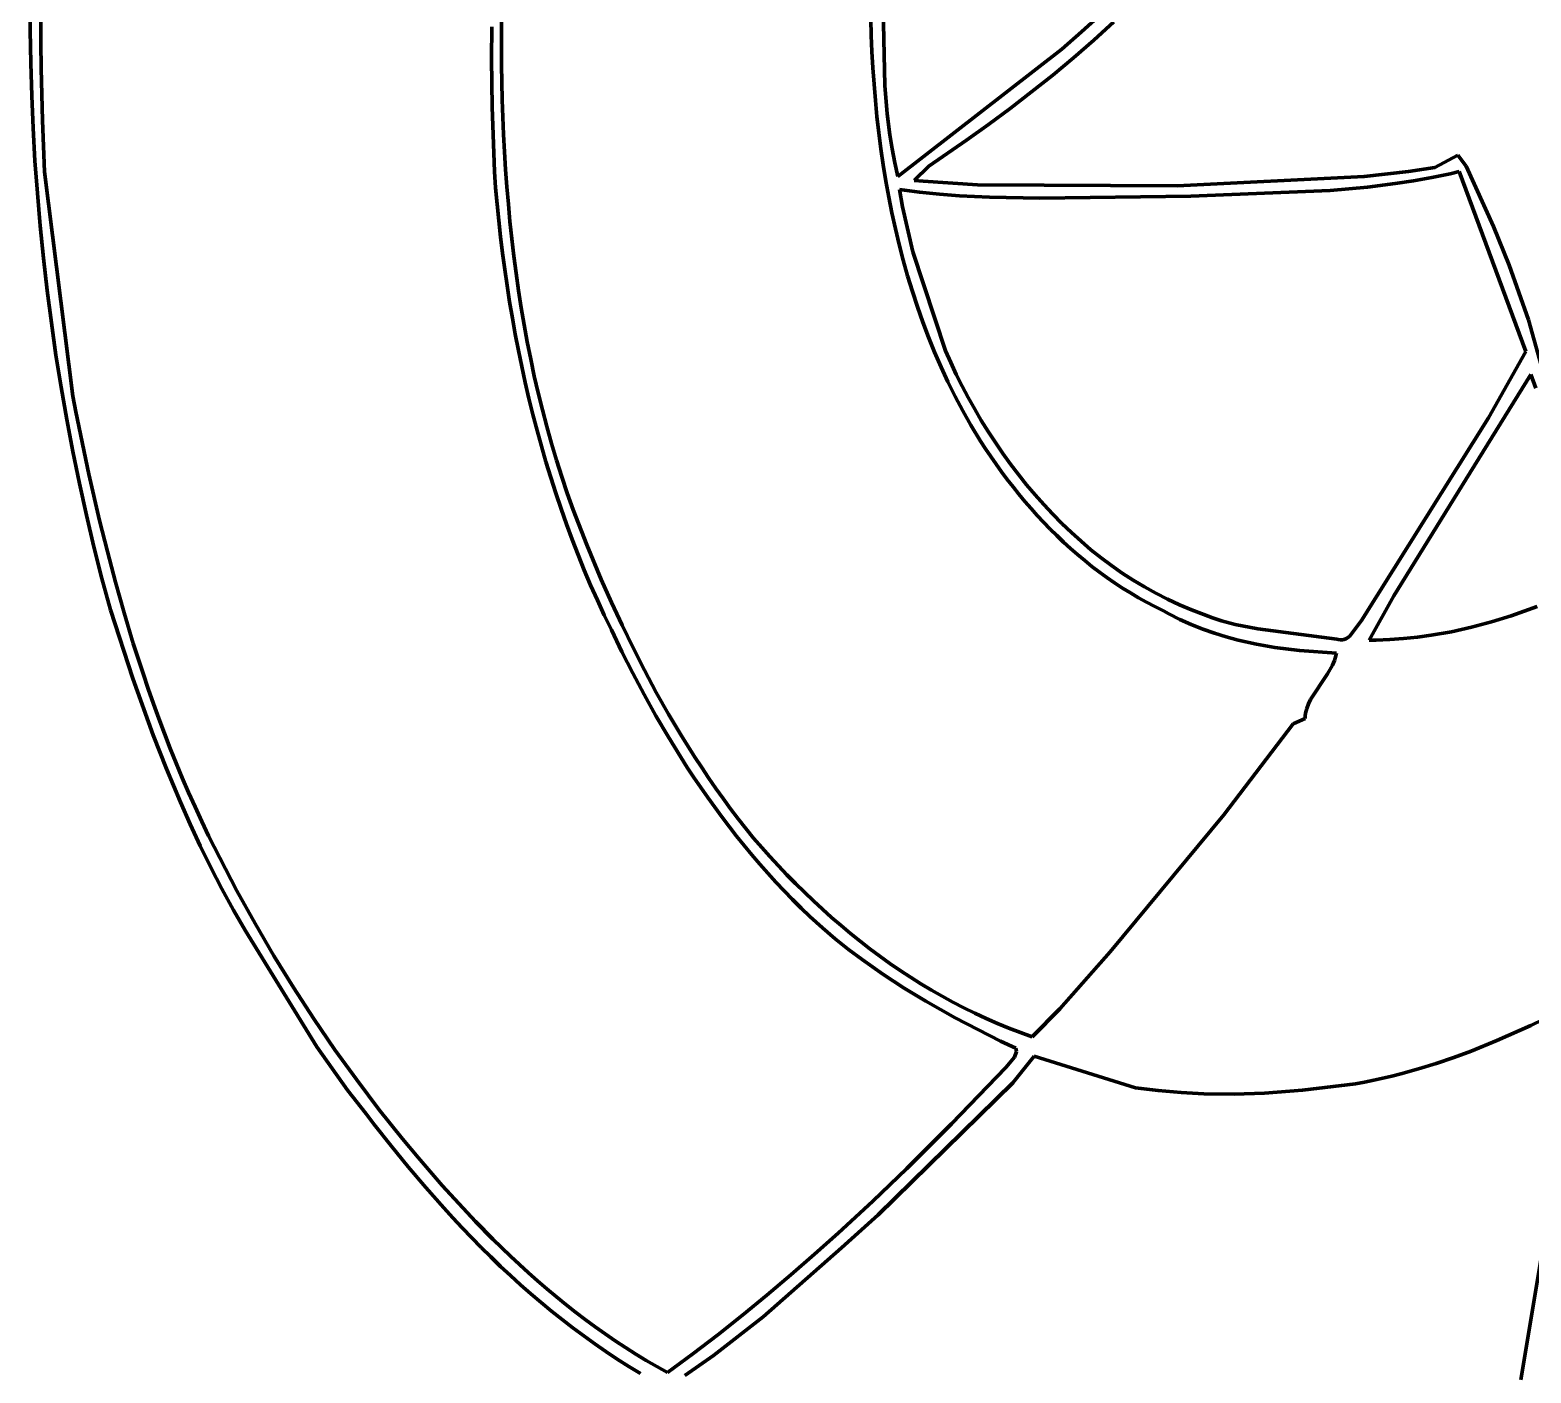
# Model space of a CAD drawing. Header units: millimetres. Extents: x 0 to 15.3, y 0 to 17.7.
# Drawn here: x 8.958 to 12.102, y 1.749 to 4.561 of the extents above; entities that cross this region are included whole.
import ezdxf

# ---------------------------------------------------------------- set-up
doc = ezdxf.new("R2010")
doc.units = ezdxf.units.MM
doc.layers.add('color#0a0a0aff', color=7, linetype='CONTINUOUS', lineweight=100)
doc.layers.add('color#ffffffff', color=7, linetype='CONTINUOUS', lineweight=100)

msp = doc.modelspace()

# ---------------------------------------------------------------- linework, layer by layer
at = {"layer": 'color#0a0a0aff'}
for p, q in [((10.7437, 4.6814), (10.7483, 4.4441)), ((8.9583, 4.5595), (8.9581, 4.6278)), ((9.9456, 4.5967), (9.9454, 4.5603)), ((11.1608, 4.5568), (11.2016, 4.5938)), ((8.9595, 4.4913), (8.9583, 4.5595)), ((8.9805, 4.5881), (8.9808, 4.5339)), ((9.9248, 4.5), (9.9251, 4.5675)), ((9.9454, 4.5603), (9.9458, 4.4875)), ((10.7202, 4.5493), (10.7191, 4.5833)), ((11.2282, 4.5775), (11.1862, 4.5396)), ((8.9808, 4.5339), (8.9816, 4.4798)), ((10.7216, 4.5153), (10.7202, 4.5493)), ((11.1193, 4.5205), (11.1608, 4.5568)), ((11.1862, 4.5396), (11.1435, 4.5025)), ((9.9262, 4.3989), (9.9248, 4.5)), ((10.7235, 4.4813), (10.7216, 4.5153)), ((10.7761, 4.2536), (11.1193, 4.5205)), ((11.1435, 4.5025), (11.1001, 4.4663)), ((8.9616, 4.4231), (8.9595, 4.4913)), ((8.9816, 4.4798), (8.9828, 4.4256)), ((9.9458, 4.4875), (9.9473, 4.4146)), ((10.7259, 4.4473), (10.7235, 4.4813)), ((11.1001, 4.4663), (11.0559, 4.4309)), ((10.7287, 4.4133), (10.7259, 4.4473)), ((10.7483, 4.4441), (10.7532, 4.385)), ((8.9646, 4.3549), (8.9616, 4.4231)), ((8.9828, 4.4256), (8.9844, 4.3715)), ((9.9473, 4.4146), (9.9485, 4.3782)), ((10.7321, 4.3794), (10.7287, 4.4133)), ((11.0559, 4.4309), (11.0112, 4.3963)), ((8.9844, 4.3715), (8.9864, 4.3174)), ((9.9307, 4.2643), (9.9262, 4.3989)), ((9.9485, 4.3782), (9.9501, 4.3417)), ((10.7359, 4.3455), (10.7321, 4.3794)), ((10.7532, 4.385), (10.7588, 4.3409)), ((11.0112, 4.3963), (10.9657, 4.3627)), ((8.9685, 4.2868), (8.9646, 4.3549)), ((9.9501, 4.3417), (9.952, 4.3053)), ((10.7403, 4.3117), (10.7359, 4.3455)), ((10.7588, 4.3409), (10.7636, 4.3117)), ((10.9657, 4.3627), (10.9196, 4.3299)), ((8.9864, 4.3174), (8.9888, 4.2634)), ((10.7452, 4.278), (10.7403, 4.3117)), ((10.7636, 4.3117), (10.7693, 4.2826)), ((10.9196, 4.3299), (10.8408, 4.2756)), ((8.9735, 4.2187), (8.9685, 4.2868)), ((9.952, 4.3053), (9.9543, 4.2689)), ((10.7507, 4.2444), (10.7452, 4.278)), ((10.7693, 4.2826), (10.7761, 4.2536)), ((10.8408, 4.2756), (10.81, 4.2457)), ((11.9006, 4.2726), (11.9489, 4.2989)), ((11.9489, 4.2989), (11.966, 4.2755)), ((8.9888, 4.2634), (9.0475, 3.7938)), ((9.9334, 4.2302), (9.9307, 4.2643)), ((9.9543, 4.2689), (9.9569, 4.2325)), ((10.7568, 4.2109), (10.7507, 4.2444)), ((10.81, 4.2457), (10.8289, 4.2439)), ((11.3607, 4.2345), (11.7523, 4.2542)), ((11.7523, 4.2542), (11.8451, 4.2644)), ((11.8558, 4.245), (11.8173, 4.2391)), ((11.8451, 4.2644), (11.9006, 4.2726)), ((11.8942, 4.2519), (11.8558, 4.245)), ((11.9324, 4.2597), (11.8942, 4.2519)), ((11.9514, 4.2641), (11.9324, 4.2597)), ((12.0911, 3.8873), (11.9514, 4.2641)), ((11.966, 4.2755), (12.0236, 4.1492)), ((8.9793, 4.1507), (8.9735, 4.2187)), ((9.9365, 4.196), (9.9334, 4.2302)), ((9.9569, 4.2325), (9.96, 4.1961)), ((10.8213, 4.2211), (10.7794, 4.2265)), ((10.7794, 4.2265), (10.7856, 4.1907)), ((10.8631, 4.2168), (10.8213, 4.2211)), ((10.8289, 4.2439), (10.9427, 4.2363)), ((10.9051, 4.2136), (10.8631, 4.2168)), ((10.9681, 4.2104), (10.9051, 4.2136)), ((10.9427, 4.2363), (11.3607, 4.2345)), ((11.6816, 4.2247), (11.3894, 4.2124)), ((11.7593, 4.2319), (11.6816, 4.2247)), ((11.8173, 4.2391), (11.7593, 4.2319)), ((9.9399, 4.1618), (9.9365, 4.196)), ((9.96, 4.1961), (9.9634, 4.1598)), ((10.7634, 4.1776), (10.7568, 4.2109)), ((10.7856, 4.1907), (10.8071, 4.0962)), ((11.0734, 4.2086), (10.9681, 4.2104)), ((11.3894, 4.2124), (11.0734, 4.2086)), ((8.9862, 4.0829), (8.9793, 4.1507)), ((9.9437, 4.1277), (9.9399, 4.1618)), ((9.9634, 4.1598), (9.9672, 4.1236)), ((10.7707, 4.1444), (10.7634, 4.1776)), ((9.9479, 4.0935), (9.9437, 4.1277)), ((9.9672, 4.1236), (9.9715, 4.0874)), ((10.7786, 4.1114), (10.7707, 4.1444)), ((12.0236, 4.1492), (12.0562, 4.0684)), ((9.9524, 4.0595), (9.9479, 4.0935)), ((9.9715, 4.0874), (9.9762, 4.0512)), ((10.7871, 4.0785), (10.7786, 4.1114)), ((10.8071, 4.0962), (10.8754, 3.8891)), ((8.994, 4.0151), (8.9862, 4.0829)), ((9.9574, 4.0254), (9.9524, 4.0595)), ((10.7963, 4.0459), (10.7871, 4.0785)), ((12.0562, 4.0684), (12.0966, 3.9535)), ((9.9627, 3.9914), (9.9574, 4.0254)), ((9.9762, 4.0512), (9.9814, 4.0152)), ((10.8062, 4.0134), (10.7963, 4.0459)), ((9.0028, 3.9474), (8.994, 4.0151)), ((9.9814, 4.0152), (9.987, 3.9792)), ((10.8168, 3.9812), (10.8062, 4.0134)), ((9.9684, 3.9575), (9.9627, 3.9914)), ((9.987, 3.9792), (9.9931, 3.9433)), ((10.8281, 3.9492), (10.8168, 3.9812)), ((9.0125, 3.8799), (9.0028, 3.9474)), ((9.9745, 3.9237), (9.9684, 3.9575)), ((9.9931, 3.9433), (9.9997, 3.9075)), ((10.8401, 3.9175), (10.8281, 3.9492)), ((12.0966, 3.9535), (12.1765, 3.6687)), ((9.9811, 3.8899), (9.9745, 3.9237)), ((9.9997, 3.9075), (10.0068, 3.8718)), ((10.8528, 3.8861), (10.8401, 3.9175)), ((9.0233, 3.8126), (9.0125, 3.8799)), ((9.988, 3.8562), (9.9811, 3.8899)), ((10.0068, 3.8718), (10.0144, 3.8362)), ((10.8664, 3.8549), (10.8528, 3.8861)), ((10.8754, 3.8891), (10.8866, 3.8643)), ((12.0129, 3.7485), (12.0911, 3.8873)), ((9.9954, 3.8227), (9.988, 3.8562)), ((10.0144, 3.8362), (10.0226, 3.8008)), ((10.8807, 3.824), (10.8664, 3.8549)), ((10.8866, 3.8643), (10.8983, 3.8397)), ((10.8983, 3.8397), (10.9105, 3.8153)), ((12.1013, 3.8391), (11.8144, 3.3761)), ((12.1122, 3.8111), (12.1013, 3.8391)), ((9.035, 3.7454), (9.0233, 3.8126)), ((10.0032, 3.7892), (9.9954, 3.8227)), ((10.8958, 3.7935), (10.8807, 3.824)), ((10.9105, 3.8153), (10.9234, 3.7911)), ((9.0475, 3.7938), (9.054, 3.7611)), ((10.0114, 3.7558), (10.0032, 3.7892)), ((10.0226, 3.8008), (10.0313, 3.7654)), ((10.9117, 3.7632), (10.8958, 3.7935)), ((10.9234, 3.7911), (10.9367, 3.7671)), ((9.0477, 3.6783), (9.035, 3.7454)), ((9.054, 3.7611), (9.0815, 3.6308)), ((10.0201, 3.7225), (10.0114, 3.7558)), ((10.0313, 3.7654), (10.0406, 3.7302)), ((10.9284, 3.7334), (10.9117, 3.7632)), ((10.9367, 3.7671), (10.9506, 3.7434)), ((10.9506, 3.7434), (10.9651, 3.72)), ((11.7466, 3.3241), (12.0129, 3.7485)), ((10.0292, 3.6894), (10.0201, 3.7225)), ((10.0406, 3.7302), (10.0504, 3.6951)), ((10.9489, 3.7001), (10.9284, 3.7334)), ((10.9651, 3.72), (10.9801, 3.697)), ((9.0615, 3.6115), (9.0477, 3.6783)), ((10.0388, 3.6564), (10.0292, 3.6894)), ((10.0504, 3.6951), (10.0608, 3.6602)), ((10.9596, 3.6837), (10.9489, 3.7001)), ((10.9705, 3.6675), (10.9596, 3.6837)), ((10.9801, 3.697), (10.9956, 3.6743)), ((10.0488, 3.6236), (10.0388, 3.6564)), ((10.0608, 3.6602), (10.0718, 3.6254)), ((10.9817, 3.6514), (10.9705, 3.6675)), ((10.9932, 3.6354), (10.9817, 3.6514)), ((10.9956, 3.6743), (11.0117, 3.6519)), ((11.0117, 3.6519), (11.0283, 3.63)), ((9.0815, 3.6308), (9.104, 3.5334)), ((10.0593, 3.5909), (10.0488, 3.6236)), ((10.0718, 3.6254), (10.0835, 3.5908)), ((11.0049, 3.6197), (10.9932, 3.6354)), ((11.017, 3.6042), (11.0049, 3.6197)), ((11.0283, 3.63), (11.0455, 3.6085)), ((9.0762, 3.5449), (9.0615, 3.6115)), ((10.0703, 3.5583), (10.0593, 3.5909)), ((10.0835, 3.5908), (10.0957, 3.5564)), ((11.0293, 3.5889), (11.017, 3.6042)), ((11.0418, 3.5738), (11.0293, 3.5889)), ((11.0455, 3.6085), (11.0632, 3.5875)), ((11.0632, 3.5875), (11.0814, 3.5669)), ((10.0817, 3.526), (10.0703, 3.5583)), ((10.0957, 3.5564), (10.1244, 3.483)), ((11.0547, 3.5589), (11.0418, 3.5738)), ((11.0678, 3.5443), (11.0547, 3.5589)), ((11.0814, 3.5669), (11.1001, 3.5469)), ((9.092, 3.4785), (9.0762, 3.5449)), ((9.104, 3.5334), (9.1201, 3.4688)), ((10.0937, 3.4938), (10.0817, 3.526)), ((11.0812, 3.53), (11.0678, 3.5443)), ((11.0948, 3.5159), (11.0812, 3.53)), ((11.1001, 3.5469), (11.1194, 3.5274)), ((11.1194, 3.5274), (11.1392, 3.5086)), ((10.1061, 3.4617), (10.0937, 3.4938)), ((11.1087, 3.5021), (11.0948, 3.5159)), ((11.1229, 3.4886), (11.1087, 3.5021)), ((11.1392, 3.5086), (11.1595, 3.4903)), ((11.1595, 3.4903), (11.1803, 3.4726)), ((9.1088, 3.4123), (9.092, 3.4785)), ((9.1201, 3.4688), (9.1372, 3.4043)), ((10.119, 3.4299), (10.1061, 3.4617)), ((10.1244, 3.483), (10.1547, 3.4102)), ((11.1374, 3.4754), (11.1229, 3.4886)), ((11.1521, 3.4625), (11.1374, 3.4754)), ((11.1671, 3.4499), (11.1521, 3.4625)), ((11.1803, 3.4726), (11.2017, 3.4556)), ((10.1324, 3.3983), (10.119, 3.4299)), ((11.1824, 3.4377), (11.1671, 3.4499)), ((11.1979, 3.4258), (11.1824, 3.4377)), ((11.2017, 3.4556), (11.2235, 3.4393)), ((11.2235, 3.4393), (11.2459, 3.4237)), ((9.1266, 3.3464), (9.1088, 3.4123)), ((9.1372, 3.4043), (9.1553, 3.3402)), ((10.1464, 3.3669), (10.1324, 3.3983)), ((10.1547, 3.4102), (10.176, 3.3621)), ((11.2137, 3.4143), (11.1979, 3.4258)), ((11.2298, 3.4032), (11.2137, 3.4143)), ((11.2462, 3.3924), (11.2298, 3.4032)), ((11.2459, 3.4237), (11.2688, 3.4088)), ((11.2688, 3.4088), (11.2922, 3.3948)), ((10.1608, 3.3356), (10.1464, 3.3669)), ((11.2628, 3.3821), (11.2462, 3.3924)), ((11.2797, 3.3721), (11.2628, 3.3821)), ((11.2968, 3.3626), (11.2797, 3.3721)), ((11.2922, 3.3948), (11.3161, 3.3815)), ((11.3161, 3.3815), (11.3405, 3.369)), ((11.3405, 3.369), (11.3654, 3.3574)), ((11.8144, 3.3761), (11.7631, 3.2831)), ((9.1737, 3.2028), (9.1266, 3.3464)), ((9.1553, 3.3402), (9.1745, 3.2765)), ((10.1758, 3.3047), (10.1608, 3.3356)), ((10.176, 3.3621), (10.1981, 3.3144)), ((11.3142, 3.3535), (11.2968, 3.3626)), ((11.3319, 3.3448), (11.3142, 3.3535)), ((11.3433, 3.3385), (11.3319, 3.3448)), ((11.3665, 3.3267), (11.3433, 3.3385)), ((11.3654, 3.3574), (11.3907, 3.3467)), ((11.3907, 3.3467), (11.4166, 3.3369)), ((11.4166, 3.3369), (11.435, 3.3297)), ((12.0193, 3.3214), (12.0607, 3.3341)), ((12.0607, 3.3341), (12.1151, 3.3536)), ((10.1977, 3.2591), (10.1758, 3.3047)), ((10.1981, 3.3144), (10.2211, 3.267)), ((11.3902, 3.3159), (11.3665, 3.3267)), ((11.4143, 3.3063), (11.3902, 3.3159)), ((11.4387, 3.2977), (11.4143, 3.3063)), ((11.435, 3.3297), (11.4536, 3.3235)), ((11.4536, 3.3235), (11.482, 3.3159)), ((11.482, 3.3159), (11.5299, 3.3068)), ((11.5299, 3.3068), (11.6953, 3.2855)), ((11.7218, 3.2912), (11.7466, 3.3241)), ((11.9352, 3.3009), (11.9774, 3.3103)), ((11.9774, 3.3103), (12.0193, 3.3214)), ((9.1745, 3.2765), (9.1845, 3.2447)), ((11.4635, 3.29), (11.4387, 3.2977)), ((11.4886, 3.2832), (11.4635, 3.29)), ((11.5267, 3.2747), (11.4886, 3.2832)), ((11.5652, 3.2679), (11.5267, 3.2747)), ((11.6953, 3.2855), (11.698, 3.2847)), ((11.698, 3.2847), (11.7031, 3.284)), ((11.7031, 3.284), (11.7078, 3.2842)), ((11.7078, 3.2842), (11.7142, 3.2862)), ((11.7142, 3.2862), (11.7218, 3.2912)), ((11.7631, 3.2831), (11.7776, 3.2833)), ((11.7776, 3.2833), (11.8064, 3.2844)), ((11.8064, 3.2844), (11.8352, 3.2865)), ((11.8352, 3.2865), (11.864, 3.2895)), ((11.864, 3.2895), (11.8925, 3.2934)), ((11.8925, 3.2934), (11.9352, 3.3009)), ((9.1845, 3.2447), (9.1949, 3.2131)), ((10.2205, 3.214), (10.1977, 3.2591)), ((10.2211, 3.267), (10.245, 3.2202)), ((11.6169, 3.2613), (11.5652, 3.2679)), ((11.6945, 3.2559), (11.6169, 3.2613)), ((11.686, 3.2308), (11.6902, 3.2405)), ((11.6902, 3.2405), (11.6934, 3.2507)), ((11.6934, 3.2507), (11.6945, 3.2559)), ((9.1949, 3.2131), (9.2056, 3.1816)), ((10.2442, 3.1693), (10.2205, 3.214)), ((10.245, 3.2202), (10.2698, 3.1739)), ((11.6401, 3.1593), (11.6755, 3.2124)), ((11.6755, 3.2124), (11.686, 3.2308)), ((9.2164, 3.0842), (9.1737, 3.2028)), ((9.2056, 3.1816), (9.2166, 3.1502)), ((9.2166, 3.1502), (9.2279, 3.1189)), ((10.2688, 3.125), (10.2442, 3.1693)), ((10.2698, 3.1739), (10.2957, 3.1281)), ((11.6322, 3.1402), (11.6357, 3.1499)), ((11.6357, 3.1499), (11.6401, 3.1593)), ((9.2279, 3.1189), (9.2396, 3.0878)), ((10.2945, 3.0813), (10.2688, 3.125)), ((10.2957, 3.1281), (10.3226, 3.083)), ((11.6036, 3.1081), (11.6288, 3.1195)), ((11.6288, 3.1195), (11.6291, 3.1248)), ((11.6291, 3.1248), (11.6298, 3.1301)), ((11.6298, 3.1301), (11.6309, 3.1352)), ((11.6309, 3.1352), (11.6322, 3.1402)), ((9.2439, 3.0138), (9.2164, 3.0842)), ((9.2396, 3.0878), (9.2517, 3.0567)), ((10.3211, 3.0382), (10.2945, 3.0813)), ((10.3226, 3.083), (10.3364, 3.0606)), ((11.4583, 2.9177), (11.6036, 3.1081)), ((9.2517, 3.0567), (9.2641, 3.0259)), ((10.3364, 3.0606), (10.3505, 3.0385)), ((9.2641, 3.0259), (9.2769, 2.9951)), ((10.3348, 3.0169), (10.3211, 3.0382)), ((10.3505, 3.0385), (10.3649, 3.0165)), ((9.273, 2.9441), (9.2439, 3.0138)), ((9.2769, 2.9951), (9.2901, 2.9646)), ((10.3488, 2.9957), (10.3348, 3.0169)), ((10.363, 2.9748), (10.3488, 2.9957)), ((10.3649, 3.0165), (10.3795, 2.9947)), ((10.3795, 2.9947), (10.3945, 2.973)), ((9.2901, 2.9646), (9.3037, 2.9341)), ((10.3775, 2.954), (10.363, 2.9748)), ((10.3945, 2.973), (10.4097, 2.9516)), ((9.2935, 2.8981), (9.273, 2.9441)), ((9.3037, 2.9341), (9.3177, 2.9039)), ((10.3922, 2.9335), (10.3775, 2.954)), ((10.4072, 2.9131), (10.3922, 2.9335)), ((10.4097, 2.9516), (10.4252, 2.9304)), ((10.4252, 2.9304), (10.4411, 2.9094)), ((9.3147, 2.8524), (9.2935, 2.8981)), ((9.3177, 2.9039), (9.3321, 2.8738)), ((10.4225, 2.8929), (10.4072, 2.9131)), ((10.4381, 2.873), (10.4225, 2.8929)), ((10.4411, 2.9094), (10.4572, 2.8886)), ((11.2204, 2.6309), (11.4583, 2.9177)), ((9.3321, 2.8738), (9.3554, 2.8272)), ((10.454, 2.8533), (10.4381, 2.873)), ((10.4572, 2.8886), (10.4738, 2.8688)), ((10.4738, 2.8688), (10.4908, 2.8493)), ((9.3369, 2.8072), (9.3147, 2.8524)), ((10.4701, 2.8338), (10.454, 2.8533)), ((10.4865, 2.8146), (10.4701, 2.8338)), ((10.4908, 2.8493), (10.508, 2.83)), ((10.508, 2.83), (10.5256, 2.811)), ((9.36, 2.7625), (9.3369, 2.8072)), ((9.3554, 2.8272), (9.3916, 2.7581)), ((10.5032, 2.7956), (10.4865, 2.8146)), ((10.5256, 2.811), (10.5434, 2.7922)), ((10.5203, 2.7769), (10.5032, 2.7956)), ((10.5376, 2.7585), (10.5203, 2.7769)), ((10.5434, 2.7922), (10.5616, 2.7737)), ((10.5616, 2.7737), (10.58, 2.7555)), ((9.3841, 2.7182), (9.36, 2.7625)), ((9.3916, 2.7581), (9.4295, 2.6897)), ((10.5552, 2.7403), (10.5376, 2.7585)), ((10.5731, 2.7224), (10.5552, 2.7403)), ((10.58, 2.7555), (10.5988, 2.7376)), ((10.5988, 2.7376), (10.6178, 2.72)), ((9.4092, 2.6745), (9.3841, 2.7182)), ((10.5913, 2.7048), (10.5731, 2.7224)), ((10.6177, 2.681), (10.5913, 2.7048)), ((10.6178, 2.72), (10.6371, 2.7027)), ((9.5587, 2.4318), (9.4092, 2.6745)), ((9.4295, 2.6897), (9.4689, 2.6223)), ((10.6448, 2.6581), (10.6177, 2.681)), ((10.6371, 2.7027), (10.6568, 2.6858)), ((10.6568, 2.6858), (10.6767, 2.6692)), ((10.6725, 2.6359), (10.6448, 2.6581)), ((10.6767, 2.6692), (10.6969, 2.653)), ((10.6969, 2.653), (10.7173, 2.6371)), ((9.4689, 2.6223), (9.5099, 2.5558)), ((10.7008, 2.6146), (10.6725, 2.6359)), ((10.7442, 2.5839), (10.7008, 2.6146)), ((10.7173, 2.6371), (10.7381, 2.6217)), ((10.7381, 2.6217), (10.7591, 2.6066)), ((11.115, 2.5111), (11.2204, 2.6309)), ((10.7887, 2.5548), (10.7442, 2.5839)), ((10.7591, 2.6066), (10.7804, 2.5919)), ((10.7804, 2.5919), (10.802, 2.5777)), ((9.5099, 2.5558), (9.5525, 2.4903)), ((10.8342, 2.5271), (10.7887, 2.5548)), ((10.802, 2.5777), (10.8239, 2.5639)), ((10.8239, 2.5639), (10.846, 2.5506)), ((10.846, 2.5506), (10.8684, 2.5377)), ((12.258, 2.5532), (12.1014, 2.4763)), ((10.896, 2.4922), (10.8342, 2.5271)), ((10.8684, 2.5377), (10.8911, 2.5253)), ((10.8911, 2.5253), (10.914, 2.5134)), ((9.5525, 2.4903), (9.5966, 2.4258)), ((10.9909, 2.4439), (10.896, 2.4922)), ((10.914, 2.5134), (10.9372, 2.502)), ((10.9372, 2.502), (10.9607, 2.4911)), ((10.9607, 2.4911), (10.9844, 2.4807)), ((11.0571, 2.4529), (11.115, 2.5111)), ((10.9844, 2.4807), (11.0084, 2.4709)), ((11.0084, 2.4709), (11.0326, 2.4616)), ((11.0326, 2.4616), (11.0571, 2.4529)), ((12.1014, 2.4763), (12.0304, 2.4449)), ((9.6228, 2.3414), (9.5587, 2.4318)), ((9.5966, 2.4258), (9.6423, 2.3624)), ((11.0229, 2.4287), (10.9909, 2.4439)), ((11.0202, 2.4105), (11.0242, 2.4221)), ((11.0242, 2.4221), (11.0229, 2.4287)), ((11.9764, 2.4231), (11.9401, 2.4096)), ((12.0304, 2.4449), (11.9764, 2.4231)), ((11.0021, 2.3889), (11.0202, 2.4105)), ((11.0612, 2.412), (11.0164, 2.3568)), ((11.2737, 2.3461), (11.0612, 2.412)), ((11.9034, 2.3971), (11.8664, 2.3855)), ((11.9401, 2.4096), (11.9034, 2.3971)), ((9.6423, 2.3624), (9.6895, 2.3002)), ((10.8879, 2.2703), (11.0021, 2.3889)), ((11.7534, 2.3581), (11.7343, 2.3547)), ((11.7725, 2.3618), (11.7534, 2.3581)), ((11.7915, 2.3659), (11.7725, 2.3618)), ((11.8103, 2.3704), (11.7915, 2.3659)), ((11.8291, 2.3751), (11.8103, 2.3704)), ((11.8664, 2.3855), (11.8291, 2.3751)), ((9.6619, 2.2916), (9.6228, 2.3414)), ((11.0164, 2.3568), (10.7346, 2.0799)), ((11.3213, 2.3401), (11.2737, 2.3461)), ((11.3689, 2.3359), (11.3213, 2.3401)), ((11.4166, 2.3335), (11.3689, 2.3359)), ((11.4803, 2.3329), (11.4166, 2.3335)), ((11.544, 2.3349), (11.4803, 2.3329)), ((11.6235, 2.3409), (11.544, 2.3349)), ((11.7343, 2.3547), (11.6235, 2.3409)), ((9.6895, 2.3002), (9.7382, 2.2391)), ((9.6792, 2.2691), (9.6619, 2.2916)), ((9.7143, 2.2246), (9.6792, 2.2691)), ((10.7945, 2.1772), (10.8879, 2.2703)), ((9.7382, 2.2391), (9.7711, 2.1998)), ((9.7502, 2.1805), (9.7143, 2.2246)), ((9.7871, 2.1371), (9.7502, 2.1805)), ((9.7711, 2.1998), (9.8216, 2.1416)), ((10.7231, 2.1087), (10.7945, 2.1772)), ((9.8216, 2.1416), (9.8562, 2.1035)), ((9.8248, 2.0945), (9.7871, 2.1371)), ((10.6505, 2.0416), (10.7231, 2.1087)), ((12.0807, 1.7347), (12.1432, 2.1112)), ((9.844, 2.0735), (9.8248, 2.0945)), ((9.8562, 2.1035), (9.8915, 2.0661)), ((10.7346, 2.0799), (10.6578, 2.0112)), ((9.8635, 2.0527), (9.844, 2.0735)), ((9.8832, 2.0322), (9.8635, 2.0527)), ((9.8915, 2.0661), (9.9276, 2.0295)), ((9.9032, 2.0119), (9.8832, 2.0322)), ((9.9276, 2.0295), (9.9645, 1.9937)), ((10.6015, 1.9976), (10.6505, 2.0416)), ((9.9234, 1.9919), (9.9032, 2.0119)), ((9.9439, 1.9722), (9.9234, 1.9919)), ((9.9645, 1.9937), (9.9832, 1.9761)), ((10.6578, 2.0112), (10.4934, 1.8664)), ((10.5518, 1.9543), (10.6015, 1.9976)), ((9.9646, 1.9528), (9.9439, 1.9722)), ((9.9856, 1.9337), (9.9646, 1.9528)), ((9.9832, 1.9761), (10.0022, 1.9588)), ((10.0022, 1.9588), (10.0214, 1.9418)), ((10.5015, 1.9118), (10.5518, 1.9543)), ((10.007, 1.915), (9.9856, 1.9337)), ((10.0214, 1.9418), (10.0409, 1.9251)), ((10.0409, 1.9251), (10.0605, 1.9086)), ((10.0285, 1.8965), (10.007, 1.915)), ((10.0504, 1.8785), (10.0285, 1.8965)), ((10.0605, 1.9086), (10.0804, 1.8924)), ((10.0804, 1.8924), (10.1006, 1.8766)), ((10.4505, 1.87), (10.5015, 1.9118)), ((10.0726, 1.8607), (10.0504, 1.8785)), ((10.0951, 1.8434), (10.0726, 1.8607)), ((10.1006, 1.8766), (10.121, 1.8611)), ((10.121, 1.8611), (10.1416, 1.8459)), ((10.4934, 1.8664), (10.3899, 1.7854)), ((10.3989, 1.8291), (10.4505, 1.87)), ((10.1178, 1.8265), (10.0951, 1.8434)), ((10.1409, 1.8099), (10.1178, 1.8265)), ((10.1416, 1.8459), (10.1625, 1.831)), ((10.1625, 1.831), (10.1837, 1.8165)), ((10.3466, 1.7891), (10.3989, 1.8291)), ((10.1643, 1.7938), (10.1409, 1.8099)), ((10.1881, 1.7782), (10.1643, 1.7938)), ((10.1837, 1.8165), (10.2051, 1.8024)), ((10.2051, 1.8024), (10.2268, 1.7887)), ((10.2121, 1.7629), (10.1881, 1.7782)), ((10.2365, 1.7482), (10.2121, 1.7629)), ((10.2268, 1.7887), (10.2488, 1.7754)), ((10.2488, 1.7754), (10.271, 1.7624)), ((10.271, 1.7624), (10.2936, 1.7499)), ((10.2936, 1.7499), (10.3466, 1.7891)), ((10.3899, 1.7854), (10.3298, 1.7439))]:
    msp.add_line(p, q, dxfattribs=at)
at = {"layer": 'color#ffffffff'}
for p, q in [((10.7483, 4.4441), (10.7437, 4.6814)), ((8.9581, 4.6278), (8.9583, 4.5595)), ((9.9454, 4.5603), (9.9456, 4.5967)), ((11.2016, 4.5938), (11.1608, 4.5568)), ((8.9583, 4.5595), (8.9595, 4.4913)), ((8.9808, 4.5339), (8.9805, 4.5881)), ((9.9251, 4.5675), (9.9248, 4.5)), ((9.9458, 4.4875), (9.9454, 4.5603)), ((10.7191, 4.5833), (10.7202, 4.5493)), ((11.1862, 4.5396), (11.2282, 4.5775)), ((8.9816, 4.4798), (8.9808, 4.5339)), ((10.7202, 4.5493), (10.7216, 4.5153)), ((11.1608, 4.5568), (11.1193, 4.5205)), ((11.1435, 4.5025), (11.1862, 4.5396)), ((9.9248, 4.5), (9.9262, 4.3989)), ((10.7216, 4.5153), (10.7235, 4.4813)), ((11.1193, 4.5205), (10.7761, 4.2536)), ((11.1001, 4.4663), (11.1435, 4.5025)), ((8.9595, 4.4913), (8.9616, 4.4231)), ((8.9828, 4.4256), (8.9816, 4.4798)), ((9.9473, 4.4146), (9.9458, 4.4875)), ((10.7235, 4.4813), (10.7259, 4.4473)), ((11.0559, 4.4309), (11.1001, 4.4663)), ((10.7259, 4.4473), (10.7287, 4.4133)), ((10.7532, 4.385), (10.7483, 4.4441)), ((8.9616, 4.4231), (8.9646, 4.3549)), ((8.9844, 4.3715), (8.9828, 4.4256)), ((9.9485, 4.3782), (9.9473, 4.4146)), ((10.7287, 4.4133), (10.7321, 4.3794)), ((11.0112, 4.3963), (11.0559, 4.4309)), ((8.9864, 4.3174), (8.9844, 4.3715)), ((9.9262, 4.3989), (9.9307, 4.2643)), ((9.9501, 4.3417), (9.9485, 4.3782)), ((10.7321, 4.3794), (10.7359, 4.3455)), ((10.7588, 4.3409), (10.7532, 4.385)), ((10.9657, 4.3627), (11.0112, 4.3963)), ((8.9646, 4.3549), (8.9685, 4.2868)), ((9.952, 4.3053), (9.9501, 4.3417)), ((10.7359, 4.3455), (10.7403, 4.3117)), ((10.7636, 4.3117), (10.7588, 4.3409)), ((10.9196, 4.3299), (10.9657, 4.3627)), ((8.9888, 4.2634), (8.9864, 4.3174)), ((10.7403, 4.3117), (10.7452, 4.278)), ((10.7693, 4.2826), (10.7636, 4.3117)), ((10.8408, 4.2756), (10.9196, 4.3299)), ((8.9685, 4.2868), (8.9735, 4.2187)), ((9.9543, 4.2689), (9.952, 4.3053)), ((10.7452, 4.278), (10.7507, 4.2444)), ((10.7761, 4.2536), (10.7693, 4.2826)), ((10.81, 4.2457), (10.8408, 4.2756)), ((11.9489, 4.2989), (11.9006, 4.2726)), ((11.966, 4.2755), (11.9489, 4.2989)), ((9.0475, 3.7938), (8.9888, 4.2634)), ((9.9307, 4.2643), (9.9334, 4.2302)), ((9.9569, 4.2325), (9.9543, 4.2689)), ((10.7507, 4.2444), (10.7568, 4.2109)), ((10.8289, 4.2439), (10.81, 4.2457)), ((11.7523, 4.2542), (11.3607, 4.2345)), ((11.8451, 4.2644), (11.7523, 4.2542)), ((11.8173, 4.2391), (11.8558, 4.245)), ((11.9006, 4.2726), (11.8451, 4.2644)), ((11.8558, 4.245), (11.8942, 4.2519)), ((11.8942, 4.2519), (11.9324, 4.2597)), ((11.9324, 4.2597), (11.9514, 4.2641)), ((11.9514, 4.2641), (12.0911, 3.8873)), ((12.0236, 4.1492), (11.966, 4.2755)), ((8.9735, 4.2187), (8.9793, 4.1507)), ((9.9334, 4.2302), (9.9365, 4.196)), ((9.96, 4.1961), (9.9569, 4.2325)), ((10.7856, 4.1907), (10.7794, 4.2265)), ((10.7794, 4.2265), (10.8213, 4.2211)), ((10.8213, 4.2211), (10.8631, 4.2168)), ((10.9427, 4.2363), (10.8289, 4.2439)), ((10.8631, 4.2168), (10.9051, 4.2136)), ((10.9051, 4.2136), (10.9681, 4.2104)), ((11.3607, 4.2345), (10.9427, 4.2363)), ((11.3894, 4.2124), (11.6816, 4.2247)), ((11.6816, 4.2247), (11.7593, 4.2319)), ((11.7593, 4.2319), (11.8173, 4.2391)), ((9.9365, 4.196), (9.9399, 4.1618)), ((9.9634, 4.1598), (9.96, 4.1961)), ((10.7568, 4.2109), (10.7634, 4.1776)), ((10.8071, 4.0962), (10.7856, 4.1907)), ((10.9681, 4.2104), (11.0734, 4.2086)), ((11.0734, 4.2086), (11.3894, 4.2124)), ((8.9793, 4.1507), (8.9862, 4.0829)), ((9.9399, 4.1618), (9.9437, 4.1277)), ((9.9672, 4.1236), (9.9634, 4.1598)), ((10.7634, 4.1776), (10.7707, 4.1444)), ((9.9437, 4.1277), (9.9479, 4.0935)), ((9.9715, 4.0874), (9.9672, 4.1236)), ((10.7707, 4.1444), (10.7786, 4.1114)), ((12.0562, 4.0684), (12.0236, 4.1492)), ((9.9479, 4.0935), (9.9524, 4.0595)), ((9.9762, 4.0512), (9.9715, 4.0874)), ((10.7786, 4.1114), (10.7871, 4.0785)), ((10.8754, 3.8891), (10.8071, 4.0962)), ((8.9862, 4.0829), (8.994, 4.0151)), ((9.9524, 4.0595), (9.9574, 4.0254)), ((10.7871, 4.0785), (10.7963, 4.0459)), ((12.0966, 3.9535), (12.0562, 4.0684)), ((9.9574, 4.0254), (9.9627, 3.9914)), ((9.9814, 4.0152), (9.9762, 4.0512)), ((10.7963, 4.0459), (10.8062, 4.0134)), ((8.994, 4.0151), (9.0028, 3.9474)), ((9.987, 3.9792), (9.9814, 4.0152)), ((10.8062, 4.0134), (10.8168, 3.9812)), ((9.9627, 3.9914), (9.9684, 3.9575)), ((9.9931, 3.9433), (9.987, 3.9792)), ((10.8168, 3.9812), (10.8281, 3.9492)), ((9.0028, 3.9474), (9.0125, 3.8799)), ((9.9684, 3.9575), (9.9745, 3.9237)), ((9.9997, 3.9075), (9.9931, 3.9433)), ((10.8281, 3.9492), (10.8401, 3.9175)), ((12.1765, 3.6687), (12.0966, 3.9535)), ((9.9745, 3.9237), (9.9811, 3.8899)), ((10.0068, 3.8718), (9.9997, 3.9075)), ((10.8401, 3.9175), (10.8528, 3.8861)), ((9.0125, 3.8799), (9.0233, 3.8126)), ((9.9811, 3.8899), (9.988, 3.8562)), ((10.0144, 3.8362), (10.0068, 3.8718)), ((10.8528, 3.8861), (10.8664, 3.8549)), ((10.8866, 3.8643), (10.8754, 3.8891)), ((12.0911, 3.8873), (12.0129, 3.7485)), ((9.988, 3.8562), (9.9954, 3.8227)), ((10.0226, 3.8008), (10.0144, 3.8362)), ((10.8664, 3.8549), (10.8807, 3.824)), ((10.8983, 3.8397), (10.8866, 3.8643)), ((10.9105, 3.8153), (10.8983, 3.8397)), ((11.8144, 3.3761), (12.1013, 3.8391)), ((12.1013, 3.8391), (12.1122, 3.8111)), ((9.0233, 3.8126), (9.035, 3.7454)), ((9.9954, 3.8227), (10.0032, 3.7892)), ((10.8807, 3.824), (10.8958, 3.7935)), ((10.9234, 3.7911), (10.9105, 3.8153)), ((9.054, 3.7611), (9.0475, 3.7938)), ((10.0032, 3.7892), (10.0114, 3.7558)), ((10.0313, 3.7654), (10.0226, 3.8008)), ((10.8958, 3.7935), (10.9117, 3.7632)), ((10.9367, 3.7671), (10.9234, 3.7911)), ((9.035, 3.7454), (9.0477, 3.6783)), ((9.0815, 3.6308), (9.054, 3.7611)), ((10.0114, 3.7558), (10.0201, 3.7225)), ((10.0406, 3.7302), (10.0313, 3.7654)), ((10.9117, 3.7632), (10.9284, 3.7334)), ((10.9506, 3.7434), (10.9367, 3.7671)), ((10.9651, 3.72), (10.9506, 3.7434)), ((12.0129, 3.7485), (11.7466, 3.3241)), ((10.0201, 3.7225), (10.0292, 3.6894)), ((10.0504, 3.6951), (10.0406, 3.7302)), ((10.9284, 3.7334), (10.9489, 3.7001)), ((10.9801, 3.697), (10.9651, 3.72)), ((9.0477, 3.6783), (9.0615, 3.6115)), ((10.0292, 3.6894), (10.0388, 3.6564)), ((10.0608, 3.6602), (10.0504, 3.6951)), ((10.9489, 3.7001), (10.9596, 3.6837)), ((10.9596, 3.6837), (10.9705, 3.6675)), ((10.9956, 3.6743), (10.9801, 3.697)), ((10.0388, 3.6564), (10.0488, 3.6236)), ((10.0718, 3.6254), (10.0608, 3.6602)), ((10.9705, 3.6675), (10.9817, 3.6514)), ((10.9817, 3.6514), (10.9932, 3.6354)), ((11.0117, 3.6519), (10.9956, 3.6743)), ((11.0283, 3.63), (11.0117, 3.6519)), ((9.104, 3.5334), (9.0815, 3.6308)), ((10.0488, 3.6236), (10.0593, 3.5909)), ((10.0835, 3.5908), (10.0718, 3.6254)), ((10.9932, 3.6354), (11.0049, 3.6197)), ((11.0049, 3.6197), (11.017, 3.6042)), ((11.0455, 3.6085), (11.0283, 3.63)), ((9.0615, 3.6115), (9.0762, 3.5449)), ((10.0593, 3.5909), (10.0703, 3.5583)), ((10.0957, 3.5564), (10.0835, 3.5908)), ((11.017, 3.6042), (11.0293, 3.5889)), ((11.0293, 3.5889), (11.0418, 3.5738)), ((11.0632, 3.5875), (11.0455, 3.6085)), ((11.0814, 3.5669), (11.0632, 3.5875)), ((10.0703, 3.5583), (10.0817, 3.526)), ((10.1244, 3.483), (10.0957, 3.5564)), ((11.0418, 3.5738), (11.0547, 3.5589)), ((11.0547, 3.5589), (11.0678, 3.5443)), ((11.1001, 3.5469), (11.0814, 3.5669)), ((9.0762, 3.5449), (9.092, 3.4785)), ((9.1201, 3.4688), (9.104, 3.5334)), ((10.0817, 3.526), (10.0937, 3.4938)), ((11.0678, 3.5443), (11.0812, 3.53)), ((11.0812, 3.53), (11.0948, 3.5159)), ((11.1194, 3.5274), (11.1001, 3.5469)), ((11.1392, 3.5086), (11.1194, 3.5274)), ((10.0937, 3.4938), (10.1061, 3.4617)), ((11.0948, 3.5159), (11.1087, 3.5021)), ((11.1087, 3.5021), (11.1229, 3.4886)), ((11.1595, 3.4903), (11.1392, 3.5086)), ((11.1803, 3.4726), (11.1595, 3.4903)), ((9.092, 3.4785), (9.1088, 3.4123)), ((9.1372, 3.4043), (9.1201, 3.4688)), ((10.1061, 3.4617), (10.119, 3.4299)), ((10.1547, 3.4102), (10.1244, 3.483)), ((11.1229, 3.4886), (11.1374, 3.4754)), ((11.1374, 3.4754), (11.1521, 3.4625)), ((11.1521, 3.4625), (11.1671, 3.4499)), ((11.2017, 3.4556), (11.1803, 3.4726)), ((10.119, 3.4299), (10.1324, 3.3983)), ((11.1671, 3.4499), (11.1824, 3.4377)), ((11.1824, 3.4377), (11.1979, 3.4258)), ((11.2235, 3.4393), (11.2017, 3.4556)), ((11.2459, 3.4237), (11.2235, 3.4393)), ((9.1088, 3.4123), (9.1266, 3.3464)), ((9.1553, 3.3402), (9.1372, 3.4043)), ((10.1324, 3.3983), (10.1464, 3.3669)), ((10.176, 3.3621), (10.1547, 3.4102)), ((11.1979, 3.4258), (11.2137, 3.4143)), ((11.2137, 3.4143), (11.2298, 3.4032)), ((11.2298, 3.4032), (11.2462, 3.3924)), ((11.2688, 3.4088), (11.2459, 3.4237)), ((11.2922, 3.3948), (11.2688, 3.4088)), ((10.1464, 3.3669), (10.1608, 3.3356)), ((11.2462, 3.3924), (11.2628, 3.3821)), ((11.2628, 3.3821), (11.2797, 3.3721)), ((11.2797, 3.3721), (11.2968, 3.3626)), ((11.3161, 3.3815), (11.2922, 3.3948)), ((11.3405, 3.369), (11.3161, 3.3815)), ((11.3654, 3.3574), (11.3405, 3.369)), ((11.7631, 3.2831), (11.8144, 3.3761)), ((9.1266, 3.3464), (9.1737, 3.2028)), ((9.1745, 3.2765), (9.1553, 3.3402)), ((10.1608, 3.3356), (10.1758, 3.3047)), ((10.1981, 3.3144), (10.176, 3.3621)), ((11.2968, 3.3626), (11.3142, 3.3535)), ((11.3142, 3.3535), (11.3319, 3.3448)), ((11.3319, 3.3448), (11.3433, 3.3385)), ((11.3433, 3.3385), (11.3665, 3.3267)), ((11.3907, 3.3467), (11.3654, 3.3574)), ((11.4166, 3.3369), (11.3907, 3.3467)), ((11.435, 3.3297), (11.4166, 3.3369)), ((12.0607, 3.3341), (12.0193, 3.3214)), ((12.1151, 3.3536), (12.0607, 3.3341)), ((10.1758, 3.3047), (10.1977, 3.2591)), ((10.2211, 3.267), (10.1981, 3.3144)), ((11.3665, 3.3267), (11.3902, 3.3159)), ((11.3902, 3.3159), (11.4143, 3.3063)), ((11.4143, 3.3063), (11.4387, 3.2977)), ((11.4536, 3.3235), (11.435, 3.3297)), ((11.482, 3.3159), (11.4536, 3.3235)), ((11.5299, 3.3068), (11.482, 3.3159)), ((11.6953, 3.2855), (11.5299, 3.3068)), ((11.7466, 3.3241), (11.7218, 3.2912)), ((11.9774, 3.3103), (11.9352, 3.3009)), ((12.0193, 3.3214), (11.9774, 3.3103)), ((9.1845, 3.2447), (9.1745, 3.2765)), ((11.4387, 3.2977), (11.4635, 3.29)), ((11.4635, 3.29), (11.4886, 3.2832)), ((11.4886, 3.2832), (11.5267, 3.2747)), ((11.5267, 3.2747), (11.5652, 3.2679)), ((11.698, 3.2847), (11.6953, 3.2855)), ((11.7031, 3.284), (11.698, 3.2847)), ((11.7078, 3.2842), (11.7031, 3.284)), ((11.7142, 3.2862), (11.7078, 3.2842)), ((11.7218, 3.2912), (11.7142, 3.2862)), ((11.7776, 3.2833), (11.7631, 3.2831)), ((11.8064, 3.2844), (11.7776, 3.2833)), ((11.8352, 3.2865), (11.8064, 3.2844)), ((11.864, 3.2895), (11.8352, 3.2865)), ((11.8925, 3.2934), (11.864, 3.2895)), ((11.9352, 3.3009), (11.8925, 3.2934)), ((9.1949, 3.2131), (9.1845, 3.2447)), ((10.1977, 3.2591), (10.2205, 3.214)), ((10.245, 3.2202), (10.2211, 3.267)), ((11.5652, 3.2679), (11.6169, 3.2613)), ((11.6169, 3.2613), (11.6945, 3.2559)), ((11.6902, 3.2405), (11.686, 3.2308)), ((11.6934, 3.2507), (11.6902, 3.2405)), ((11.6945, 3.2559), (11.6934, 3.2507)), ((9.2056, 3.1816), (9.1949, 3.2131)), ((10.2205, 3.214), (10.2442, 3.1693)), ((10.2698, 3.1739), (10.245, 3.2202)), ((11.6755, 3.2124), (11.6401, 3.1593)), ((11.686, 3.2308), (11.6755, 3.2124)), ((9.1737, 3.2028), (9.2164, 3.0842)), ((9.2166, 3.1502), (9.2056, 3.1816)), ((9.2279, 3.1189), (9.2166, 3.1502)), ((10.2442, 3.1693), (10.2688, 3.125)), ((10.2957, 3.1281), (10.2698, 3.1739)), ((11.6357, 3.1499), (11.6322, 3.1402)), ((11.6401, 3.1593), (11.6357, 3.1499)), ((9.2396, 3.0878), (9.2279, 3.1189)), ((10.2688, 3.125), (10.2945, 3.0813)), ((10.3226, 3.083), (10.2957, 3.1281)), ((11.6288, 3.1195), (11.6036, 3.1081)), ((11.6291, 3.1248), (11.6288, 3.1195)), ((11.6298, 3.1301), (11.6291, 3.1248)), ((11.6309, 3.1352), (11.6298, 3.1301)), ((11.6322, 3.1402), (11.6309, 3.1352)), ((9.2164, 3.0842), (9.2439, 3.0138)), ((9.2517, 3.0567), (9.2396, 3.0878)), ((10.2945, 3.0813), (10.3211, 3.0382)), ((10.3364, 3.0606), (10.3226, 3.083)), ((11.6036, 3.1081), (11.4583, 2.9177)), ((9.2641, 3.0259), (9.2517, 3.0567)), ((10.3505, 3.0385), (10.3364, 3.0606)), ((9.2769, 2.9951), (9.2641, 3.0259)), ((10.3211, 3.0382), (10.3348, 3.0169)), ((10.3649, 3.0165), (10.3505, 3.0385)), ((9.2439, 3.0138), (9.273, 2.9441)), ((9.2901, 2.9646), (9.2769, 2.9951)), ((10.3348, 3.0169), (10.3488, 2.9957)), ((10.3488, 2.9957), (10.363, 2.9748)), ((10.3795, 2.9947), (10.3649, 3.0165)), ((10.3945, 2.973), (10.3795, 2.9947)), ((9.3037, 2.9341), (9.2901, 2.9646)), ((10.363, 2.9748), (10.3775, 2.954)), ((10.4097, 2.9516), (10.3945, 2.973)), ((9.273, 2.9441), (9.2935, 2.8981)), ((9.3177, 2.9039), (9.3037, 2.9341)), ((10.3775, 2.954), (10.3922, 2.9335)), ((10.3922, 2.9335), (10.4072, 2.9131)), ((10.4252, 2.9304), (10.4097, 2.9516)), ((10.4411, 2.9094), (10.4252, 2.9304)), ((9.2935, 2.8981), (9.3147, 2.8524)), ((9.3321, 2.8738), (9.3177, 2.9039)), ((10.4072, 2.9131), (10.4225, 2.8929)), ((10.4225, 2.8929), (10.4381, 2.873)), ((10.4572, 2.8886), (10.4411, 2.9094)), ((11.4583, 2.9177), (11.2204, 2.6309)), ((9.3554, 2.8272), (9.3321, 2.8738)), ((10.4381, 2.873), (10.454, 2.8533)), ((10.4738, 2.8688), (10.4572, 2.8886)), ((10.4908, 2.8493), (10.4738, 2.8688)), ((9.3147, 2.8524), (9.3369, 2.8072)), ((10.454, 2.8533), (10.4701, 2.8338)), ((10.4701, 2.8338), (10.4865, 2.8146)), ((10.508, 2.83), (10.4908, 2.8493)), ((10.5256, 2.811), (10.508, 2.83)), ((9.3369, 2.8072), (9.36, 2.7625)), ((9.3916, 2.7581), (9.3554, 2.8272)), ((10.4865, 2.8146), (10.5032, 2.7956)), ((10.5434, 2.7922), (10.5256, 2.811)), ((10.5032, 2.7956), (10.5203, 2.7769)), ((10.5203, 2.7769), (10.5376, 2.7585)), ((10.5616, 2.7737), (10.5434, 2.7922)), ((10.58, 2.7555), (10.5616, 2.7737)), ((9.36, 2.7625), (9.3841, 2.7182)), ((9.4295, 2.6897), (9.3916, 2.7581)), ((10.5376, 2.7585), (10.5552, 2.7403)), ((10.5552, 2.7403), (10.5731, 2.7224)), ((10.5988, 2.7376), (10.58, 2.7555)), ((10.6178, 2.72), (10.5988, 2.7376)), ((9.3841, 2.7182), (9.4092, 2.6745)), ((10.5731, 2.7224), (10.5913, 2.7048)), ((10.5913, 2.7048), (10.6177, 2.681)), ((10.6371, 2.7027), (10.6178, 2.72)), ((9.4092, 2.6745), (9.5587, 2.4318)), ((9.4689, 2.6223), (9.4295, 2.6897)), ((10.6177, 2.681), (10.6448, 2.6581)), ((10.6568, 2.6858), (10.6371, 2.7027)), ((10.6767, 2.6692), (10.6568, 2.6858)), ((10.6448, 2.6581), (10.6725, 2.6359)), ((10.6969, 2.653), (10.6767, 2.6692)), ((10.7173, 2.6371), (10.6969, 2.653)), ((9.5099, 2.5558), (9.4689, 2.6223)), ((10.6725, 2.6359), (10.7008, 2.6146)), ((10.7008, 2.6146), (10.7442, 2.5839)), ((10.7381, 2.6217), (10.7173, 2.6371)), ((10.7591, 2.6066), (10.7381, 2.6217)), ((11.2204, 2.6309), (11.115, 2.5111)), ((10.7442, 2.5839), (10.7887, 2.5548)), ((10.7804, 2.5919), (10.7591, 2.6066)), ((10.802, 2.5777), (10.7804, 2.5919)), ((9.5525, 2.4903), (9.5099, 2.5558)), ((10.7887, 2.5548), (10.8342, 2.5271)), ((10.8239, 2.5639), (10.802, 2.5777)), ((10.846, 2.5506), (10.8239, 2.5639)), ((10.8684, 2.5377), (10.846, 2.5506)), ((12.1014, 2.4763), (12.258, 2.5532)), ((10.8342, 2.5271), (10.896, 2.4922)), ((10.8911, 2.5253), (10.8684, 2.5377)), ((10.914, 2.5134), (10.8911, 2.5253)), ((9.5966, 2.4258), (9.5525, 2.4903)), ((10.896, 2.4922), (10.9909, 2.4439)), ((10.9372, 2.502), (10.914, 2.5134)), ((10.9607, 2.4911), (10.9372, 2.502)), ((10.9844, 2.4807), (10.9607, 2.4911)), ((11.115, 2.5111), (11.0571, 2.4529)), ((11.0084, 2.4709), (10.9844, 2.4807)), ((11.0326, 2.4616), (11.0084, 2.4709)), ((11.0571, 2.4529), (11.0326, 2.4616)), ((12.0304, 2.4449), (12.1014, 2.4763)), ((9.5587, 2.4318), (9.6228, 2.3414)), ((9.6423, 2.3624), (9.5966, 2.4258)), ((10.9909, 2.4439), (11.0229, 2.4287)), ((11.0242, 2.4221), (11.0202, 2.4105)), ((11.0229, 2.4287), (11.0242, 2.4221)), ((11.9401, 2.4096), (11.9764, 2.4231)), ((11.9764, 2.4231), (12.0304, 2.4449)), ((11.0202, 2.4105), (11.0021, 2.3889)), ((11.0164, 2.3568), (11.0612, 2.412)), ((11.0612, 2.412), (11.2737, 2.3461)), ((11.8664, 2.3855), (11.9034, 2.3971)), ((11.9034, 2.3971), (11.9401, 2.4096)), ((9.6895, 2.3002), (9.6423, 2.3624)), ((11.0021, 2.3889), (10.8879, 2.2703)), ((11.7343, 2.3547), (11.7534, 2.3581)), ((11.7534, 2.3581), (11.7725, 2.3618)), ((11.7725, 2.3618), (11.7915, 2.3659)), ((11.7915, 2.3659), (11.8103, 2.3704)), ((11.8103, 2.3704), (11.8291, 2.3751)), ((11.8291, 2.3751), (11.8664, 2.3855)), ((9.6228, 2.3414), (9.6619, 2.2916)), ((10.7346, 2.0799), (11.0164, 2.3568)), ((11.2737, 2.3461), (11.3213, 2.3401)), ((11.3213, 2.3401), (11.3689, 2.3359)), ((11.3689, 2.3359), (11.4166, 2.3335)), ((11.4166, 2.3335), (11.4803, 2.3329)), ((11.4803, 2.3329), (11.544, 2.3349)), ((11.544, 2.3349), (11.6235, 2.3409)), ((11.6235, 2.3409), (11.7343, 2.3547)), ((9.7382, 2.2391), (9.6895, 2.3002)), ((9.6619, 2.2916), (9.6792, 2.2691)), ((9.6792, 2.2691), (9.7143, 2.2246)), ((10.8879, 2.2703), (10.7945, 2.1772)), ((9.7711, 2.1998), (9.7382, 2.2391)), ((9.7143, 2.2246), (9.7502, 2.1805)), ((9.7502, 2.1805), (9.7871, 2.1371)), ((9.8216, 2.1416), (9.7711, 2.1998)), ((10.7945, 2.1772), (10.7231, 2.1087)), ((9.8562, 2.1035), (9.8216, 2.1416)), ((9.7871, 2.1371), (9.8248, 2.0945)), ((10.7231, 2.1087), (10.6505, 2.0416)), ((12.1432, 2.1112), (12.0807, 1.7347)), ((9.8248, 2.0945), (9.844, 2.0735)), ((9.8915, 2.0661), (9.8562, 2.1035)), ((10.6578, 2.0112), (10.7346, 2.0799)), ((9.844, 2.0735), (9.8635, 2.0527)), ((9.8635, 2.0527), (9.8832, 2.0322)), ((9.9276, 2.0295), (9.8915, 2.0661)), ((9.8832, 2.0322), (9.9032, 2.0119)), ((9.9645, 1.9937), (9.9276, 2.0295)), ((10.6505, 2.0416), (10.6015, 1.9976)), ((9.9032, 2.0119), (9.9234, 1.9919)), ((9.9234, 1.9919), (9.9439, 1.9722)), ((9.9832, 1.9761), (9.9645, 1.9937)), ((10.4934, 1.8664), (10.6578, 2.0112)), ((10.6015, 1.9976), (10.5518, 1.9543)), ((9.9439, 1.9722), (9.9646, 1.9528)), ((9.9646, 1.9528), (9.9856, 1.9337)), ((10.0022, 1.9588), (9.9832, 1.9761)), ((10.0214, 1.9418), (10.0022, 1.9588)), ((10.5518, 1.9543), (10.5015, 1.9118)), ((9.9856, 1.9337), (10.007, 1.915)), ((10.0409, 1.9251), (10.0214, 1.9418)), ((10.0605, 1.9086), (10.0409, 1.9251)), ((10.007, 1.915), (10.0285, 1.8965)), ((10.0285, 1.8965), (10.0504, 1.8785)), ((10.0804, 1.8924), (10.0605, 1.9086)), ((10.1006, 1.8766), (10.0804, 1.8924)), ((10.5015, 1.9118), (10.4505, 1.87)), ((10.0504, 1.8785), (10.0726, 1.8607)), ((10.0726, 1.8607), (10.0951, 1.8434)), ((10.121, 1.8611), (10.1006, 1.8766)), ((10.1416, 1.8459), (10.121, 1.8611)), ((10.3899, 1.7854), (10.4934, 1.8664)), ((10.4505, 1.87), (10.3989, 1.8291)), ((10.0951, 1.8434), (10.1178, 1.8265)), ((10.1178, 1.8265), (10.1409, 1.8099)), ((10.1625, 1.831), (10.1416, 1.8459)), ((10.1837, 1.8165), (10.1625, 1.831)), ((10.3989, 1.8291), (10.3466, 1.7891)), ((10.1409, 1.8099), (10.1643, 1.7938)), ((10.1643, 1.7938), (10.1881, 1.7782)), ((10.2051, 1.8024), (10.1837, 1.8165)), ((10.2268, 1.7887), (10.2051, 1.8024)), ((10.1881, 1.7782), (10.2121, 1.7629)), ((10.2121, 1.7629), (10.2365, 1.7482)), ((10.2488, 1.7754), (10.2268, 1.7887)), ((10.271, 1.7624), (10.2488, 1.7754)), ((10.2936, 1.7499), (10.271, 1.7624)), ((10.3466, 1.7891), (10.2936, 1.7499)), ((10.3298, 1.7439), (10.3899, 1.7854))]:
    msp.add_line(p, q, dxfattribs=at)

doc.saveas('drawing.dxf')
